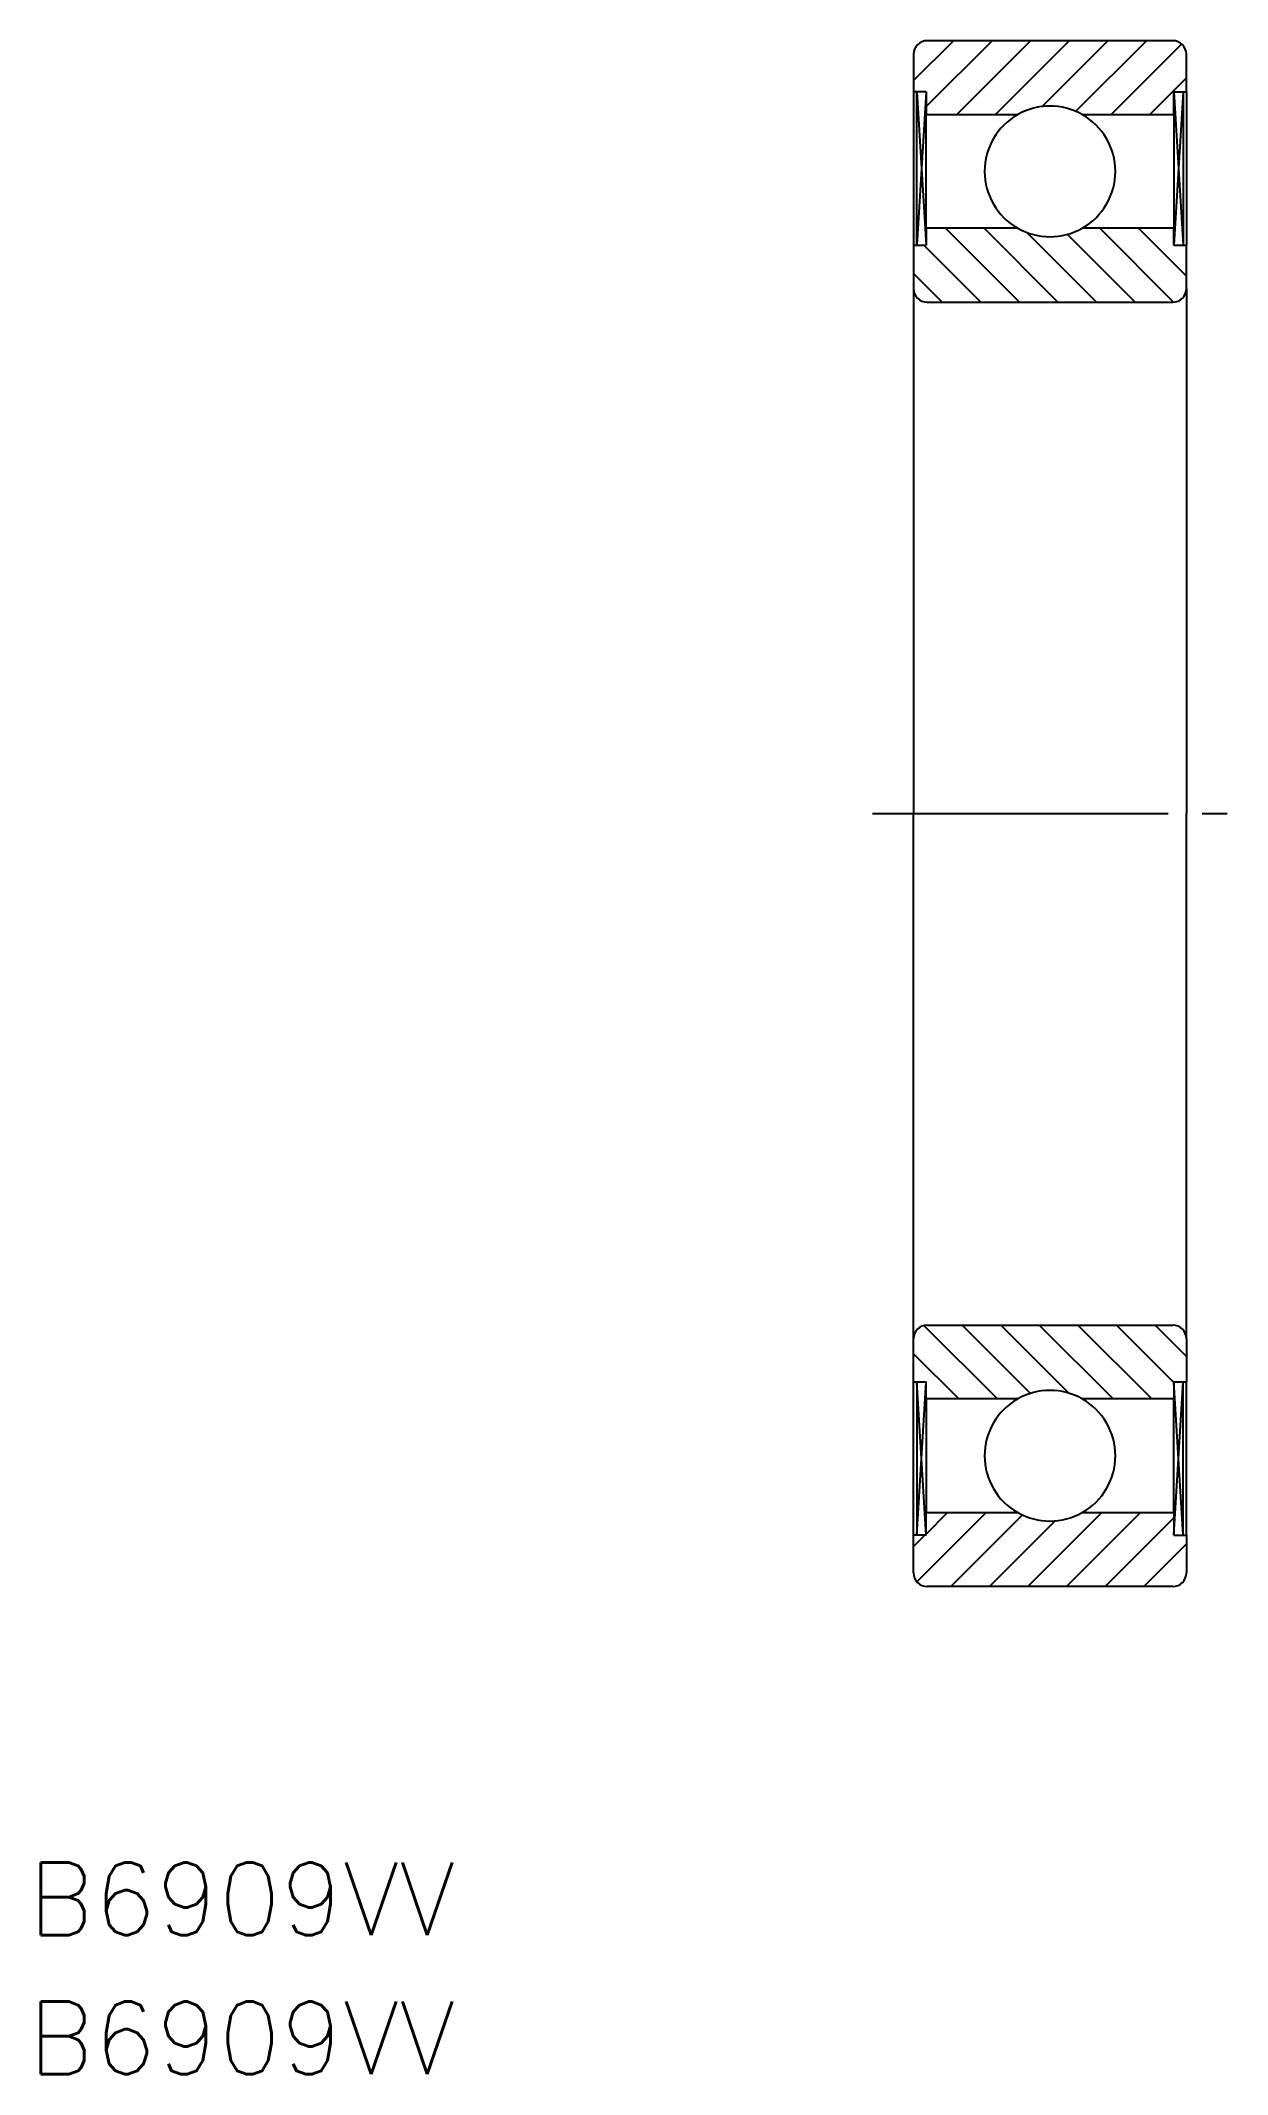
# Model space of a CAD drawing. Extents: x 117.2 to 169.4, y 48.2 to 137.7.
import ezdxf

# ---------------------------------------------------------------- set-up
doc = ezdxf.new("R2010")
doc.units = 0
doc.linetypes.add('CENTER', pattern=[17.5, 13, -1.5, 1.5, -1.5])
doc.layers.get('0').update_dxf_attribs({"linetype": 'CONTINUOUS'})
doc.layers.add('CENTER', color=1, linetype='CENTER')
doc.styles.get("Standard").update_dxf_attribs({"font": 'txt.shx', "bigfont": '@extfont2.shx'})

msp = doc.modelspace()

# ---------------------------------------------------------------- linework, layer by layer
at = {"color": 3, "linetype": 'CONTINUOUS'}
for p, q in [((155.637, 135.934), (157.393, 137.69)), ((156.189, 134.789), (159.09, 137.69)), ((157.537, 134.44), (160.787, 137.69)), ((159.234, 134.44), (162.484, 137.69)), ((161.275, 134.784), (164.181, 137.69)), ((162.763, 134.575), (165.878, 137.69)), ((164.325, 134.44), (167.427, 137.542)), ((166.022, 134.44), (167.637, 136.055)), ((155.775, 135.44), (156.189, 128.69)), ((156.189, 135.44), (155.775, 128.69)), ((167.085, 135.44), (167.499, 128.69)), ((167.499, 135.44), (167.085, 128.69)), ((160.29, 126.19), (157.04, 129.44)), ((161.987, 126.19), (158.737, 129.44)), ((163.684, 126.19), (160.618, 129.256)), ((165.381, 126.19), (162.394, 129.177)), ((167.074, 126.194), (163.828, 129.44)), ((167.637, 127.328), (165.525, 129.44)), ((158.593, 126.19), (156.093, 128.69)), ((156.896, 126.19), (155.637, 127.449)), ((159.325, 77.94), (156.094, 81.171)), ((160.785, 78.178), (157.772, 81.19)), ((162.479, 78.18), (159.469, 81.19)), ((164.416, 77.94), (161.166, 81.19)), ((166.113, 77.94), (162.863, 81.19)), ((167.085, 78.666), (164.56, 81.19)), ((167.637, 79.811), (166.258, 81.19)), ((157.628, 77.94), (155.637, 79.931)), ((155.775, 71.94), (156.189, 78.69)), ((156.189, 71.94), (155.775, 78.69)), ((167.085, 71.94), (167.499, 78.69)), ((167.499, 71.94), (167.085, 78.69)), ((155.786, 69.898), (158.828, 72.94)), ((156.189, 71.998), (157.131, 72.94)), ((157.275, 69.69), (160.428, 72.843)), ((158.972, 69.69), (161.867, 72.585)), ((160.669, 69.69), (163.919, 72.94)), ((162.366, 69.69), (165.616, 72.94)), ((164.063, 69.69), (167.085, 72.712)), ((155.637, 71.446), (156.131, 71.94)), ((165.76, 69.69), (167.637, 71.567))]:
    msp.add_line(p, q, dxfattribs=at)
at = {"color": 7, "linetype": 'CONTINUOUS'}
for p, q in [((155.637, 137.09), (155.637, 135.44)), ((167.037, 137.69), (156.237, 137.69)), ((167.637, 135.44), (167.637, 137.09)), ((156.189, 135.44), (155.637, 135.44)), ((155.637, 135.44), (155.637, 128.69)), ((155.775, 128.69), (155.775, 135.44)), ((156.189, 135.44), (156.189, 134.44)), ((167.085, 134.44), (167.085, 135.44)), ((167.085, 135.44), (167.637, 135.44)), ((167.499, 135.44), (167.499, 128.69)), ((167.637, 135.44), (167.637, 128.69)), ((156.189, 134.44), (160.217, 134.44)), ((156.189, 129.44), (156.189, 134.44)), ((163.057, 134.44), (167.085, 134.44)), ((167.085, 134.44), (167.085, 129.44)), ((160.217, 129.44), (156.189, 129.44)), ((156.189, 129.44), (156.189, 128.69)), ((167.085, 129.44), (163.057, 129.44)), ((167.085, 128.69), (167.085, 129.44)), ((155.637, 128.69), (155.637, 126.79)), ((155.637, 128.69), (156.189, 128.69)), ((167.085, 128.69), (167.637, 128.69)), ((167.637, 126.79), (167.637, 128.69)), ((155.637, 126.79), (155.637, 103.69)), ((156.237, 126.19), (167.037, 126.19)), ((167.637, 126.79), (167.637, 103.69)), ((155.637, 80.59), (155.637, 103.69)), ((167.637, 80.59), (167.637, 103.69)), ((155.637, 78.69), (155.637, 80.59)), ((156.237, 81.19), (167.037, 81.19)), ((167.637, 80.59), (167.637, 78.69)), ((155.637, 71.94), (155.637, 78.69)), ((155.637, 78.69), (156.189, 78.69)), ((155.775, 78.69), (155.775, 71.94)), ((156.189, 77.94), (156.189, 78.69)), ((160.217, 77.94), (156.189, 77.94)), ((156.189, 77.94), (156.189, 72.94)), ((167.085, 77.94), (163.057, 77.94)), ((167.085, 78.69), (167.085, 77.94)), ((167.085, 78.69), (167.637, 78.69)), ((167.085, 72.94), (167.085, 77.94)), ((167.499, 71.94), (167.499, 78.69)), ((167.637, 71.94), (167.637, 78.69)), ((156.189, 72.94), (160.217, 72.94)), ((156.189, 71.94), (156.189, 72.94)), ((163.057, 72.94), (167.085, 72.94)), ((167.085, 72.94), (167.085, 71.94)), ((155.637, 70.29), (155.637, 71.94)), ((156.189, 71.94), (155.637, 71.94)), ((167.085, 71.94), (167.637, 71.94)), ((167.637, 71.94), (167.637, 70.29)), ((167.037, 69.69), (156.237, 69.69))]:
    msp.add_line(p, q, dxfattribs=at)
for centre, radius, start, end in [((156.237, 137.09), 0.6, 90, 180), ((167.037, 137.09), 0.6, 0, 90), ((161.637, 131.94), 2.875, 119.59185, 240.40815), ((161.637, 131.94), 2.875, 60.40815, 119.59185), ((161.637, 131.94), 2.875, 299.59185, 60.40815), ((161.637, 131.94), 2.875, 240.40815, 299.59185), ((156.237, 126.79), 0.6, 180, 270), ((167.037, 126.79), 0.6, 270, 0), ((156.237, 80.59), 0.6, 90, 180), ((167.037, 80.59), 0.6, 0, 90), ((161.637, 75.44), 2.875, 119.59185, 240.40815), ((161.637, 75.44), 2.875, 60.40815, 119.59185), ((161.637, 75.44), 2.875, 299.59185, 60.40815), ((161.637, 75.44), 2.875, 240.40815, 299.59185), ((156.237, 70.29), 0.6, 180, 270), ((167.037, 70.29), 0.6, 270, 0)]:
    msp.add_arc(centre, radius, start, end, dxfattribs=at)
at = {"layer": 'CENTER', "color": 1, "linetype": 'CENTER'}
msp.add_line((153.837, 103.69), (169.437, 103.69), dxfattribs=at)

# ---------------------------------------------------------------- texts
at = {"color": 7, "linetype": 'CONTINUOUS'}
for p in [(116.695, 54.349), (116.695, 48.23)]:
    msp.add_text('B6909VV', height=3.2, dxfattribs=at).set_placement(p)

doc.saveas('drawing.dxf')
